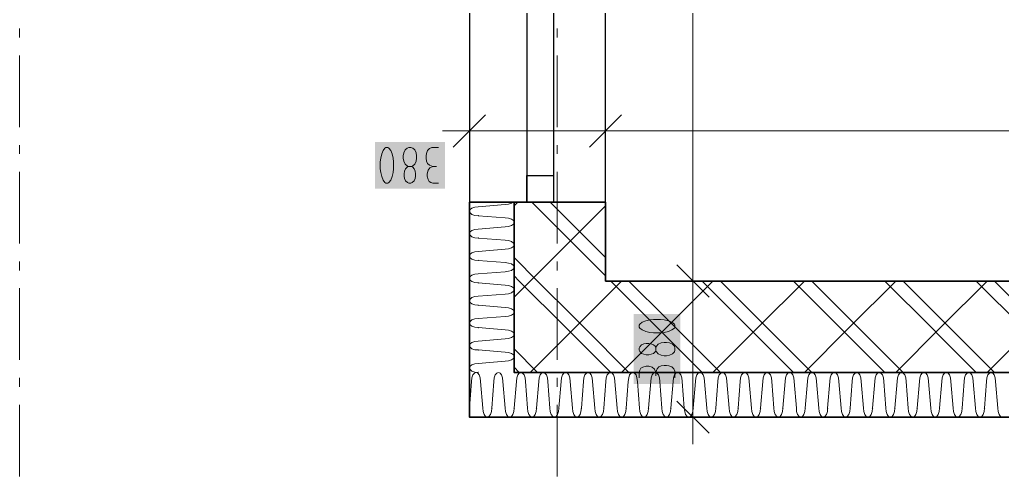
# Model space of a CAD drawing. Header units: millimetres. Extents: x 0 to 594, y 0 to 420.
# Drawn here: x 63.68 to 91.79, y 130.12 to 143.19 of the extents above; entities that cross this region are included whole.
import ezdxf

# ---------------------------------------------------------------- set-up
doc = ezdxf.new("R2010")
doc.units = ezdxf.units.MM
doc.header["$LTSCALE"] = 8
for name, color, linetype in [('PDF_Koty delkove', 7, 'Continuous'), ('PDF_Okna', 7, 'Continuous'), ('PDF_Osy hlavni', 7, 'Continuous'), ('PDF_Steny sendvic', 7, 'Continuous')]:
    doc.layers.add(name, color=color, linetype=linetype)

msp = doc.modelspace()

# ---------------------------------------------------------------- hatches: boundary and pattern name
at = {"layer": 'PDF_Steny sendvic', "transparency": 33554559}
msp.add_hatch(color=256, dxfattribs=at).paths.add_polyline_path([(76.543, 132.047), (76.543, 132.048), (76.543, 132.092), (76.543, 132.093), (76.567, 132.07)])

# ---------------------------------------------------------------- linework, layer by layer
at = {"layer": 'PDF_Koty delkove', "lineweight": 18}
for points in [[(82.938, 131.814), (82.938, 135.709), (82.938, 146.462), (82.938, 152.936), (82.938, 159.232)], [(76.543, 140.773), (76.543, 140.004), (76.543, 139.236)], [(80.438, 140.773), (80.438, 140.004), (80.438, 139.236)], [(77.004, 140.466), (76.081, 139.543)], [(80.899, 140.466), (79.976, 139.543)], [(76.543, 140.004), (75.774, 140.004)], [(107.334, 140.004), (95.405, 140.004), (80.438, 140.004), (76.543, 140.004)], [(73.994, 139.122), (73.994, 138.917), (74.008, 138.816), (74.035, 138.696), (74.076, 138.593), (74.13, 138.525), (74.158, 138.508), (74.212, 138.508), (74.24, 138.525), (74.294, 138.593), (74.335, 138.696), (74.363, 138.816), (74.377, 138.917), (74.377, 139.122), (74.363, 139.225), (74.335, 139.345), (74.294, 139.447), (74.24, 139.516), (74.212, 139.533)], [(74.212, 139.533), (74.158, 139.533), (74.13, 139.516), (74.076, 139.447), (74.035, 139.345), (74.008, 139.225), (73.994, 139.122)], [(74.924, 139.003), (74.979, 139.055), (75.02, 139.14), (75.034, 139.225), (75.034, 139.293), (75.02, 139.378), (74.979, 139.465), (74.924, 139.516), (74.869, 139.533), (74.815, 139.533), (74.76, 139.516), (74.705, 139.465), (74.665, 139.378), (74.651, 139.293)], [(75.663, 139.533), (75.472, 139.533), (75.404, 139.498), (75.349, 139.447), (75.322, 139.362), (75.308, 139.293), (75.308, 139.225), (75.322, 139.14), (75.349, 139.072), (75.404, 139.021), (75.499, 138.986)], [(74.651, 139.293), (74.651, 139.225), (74.665, 139.14), (74.705, 139.055), (74.76, 139.003), (74.787, 138.986), (74.897, 138.986), (74.924, 139.003)], [(74.897, 138.986), (74.924, 138.968), (74.965, 138.917), (74.993, 138.85), (75.006, 138.781), (75.006, 138.712), (74.993, 138.645), (74.965, 138.576), (74.91, 138.525), (74.869, 138.508), (74.815, 138.508), (74.774, 138.525), (74.719, 138.576), (74.692, 138.645), (74.678, 138.712), (74.678, 138.781), (74.692, 138.85), (74.719, 138.917), (74.76, 138.968), (74.787, 138.986)], [(75.663, 138.508), (75.499, 138.508), (75.444, 138.525), (75.39, 138.559), (75.362, 138.611), (75.335, 138.712), (75.335, 138.781), (75.362, 138.883), (75.417, 138.952), (75.499, 138.986), (75.608, 138.986)], [(83.399, 135.248), (82.476, 136.17)], [(83.706, 135.709), (82.938, 135.709), (82.169, 135.709)], [(81.878, 133.707), (81.86, 133.68), (81.809, 133.639), (81.741, 133.612), (81.673, 133.598), (81.604, 133.598), (81.536, 133.612), (81.468, 133.639), (81.416, 133.694), (81.4, 133.735), (81.4, 133.789), (81.416, 133.83), (81.468, 133.885), (81.536, 133.912), (81.604, 133.926), (81.673, 133.926), (81.741, 133.912), (81.809, 133.885), (81.86, 133.844), (81.878, 133.817)], [(81.4, 132.941), (81.4, 133.105), (81.416, 133.16), (81.451, 133.214), (81.503, 133.242), (81.604, 133.269), (81.673, 133.269), (81.775, 133.242), (81.844, 133.187), (81.878, 133.105)], [(82.425, 132.941), (82.425, 133.132), (82.39, 133.2), (82.339, 133.255), (82.254, 133.282), (82.185, 133.296), (82.117, 133.296), (82.031, 133.282), (81.964, 133.255), (81.913, 133.2), (81.878, 133.105), (81.878, 132.996)], [(83.399, 131.353), (82.476, 132.275)], [(83.706, 131.814), (82.938, 131.814), (82.169, 131.814)], [(82.938, 131.814), (82.938, 131.045)]]:
    msp.add_lwpolyline(points, dxfattribs=at)
for points in [[(82.014, 134.61), (81.809, 134.61), (81.708, 134.596), (81.588, 134.569), (81.485, 134.528), (81.416, 134.474), (81.4, 134.446), (81.4, 134.392), (81.416, 134.364), (81.485, 134.31), (81.588, 134.269), (81.708, 134.241), (81.809, 134.227), (82.014, 134.227), (82.117, 134.241), (82.236, 134.269), (82.339, 134.31), (82.408, 134.364), (82.425, 134.392), (82.425, 134.446), (82.408, 134.474), (82.339, 134.528), (82.236, 134.569), (82.117, 134.596)], [(82.185, 133.953), (82.117, 133.953), (82.031, 133.939), (81.946, 133.899), (81.895, 133.844), (81.878, 133.817), (81.878, 133.707), (81.895, 133.68), (81.946, 133.625), (82.031, 133.584), (82.117, 133.57), (82.185, 133.57), (82.27, 133.584), (82.356, 133.625), (82.408, 133.68), (82.425, 133.735), (82.425, 133.789), (82.408, 133.844), (82.356, 133.899), (82.27, 133.939)]]:
    msp.add_lwpolyline(points, close=True, dxfattribs=at)
at = {"layer": 'PDF_Koty delkove', "color": 7, "lineweight": 18, "true_color": 0xffffff, "transparency": 33554559}
for points in [[(75.845, 139.687), (73.84, 139.687), (75.845, 138.354), (73.84, 138.354)], [(82.579, 132.759), (82.579, 134.764), (81.246, 132.759), (81.246, 134.764)]]:
    msp.add_solid(points, dxfattribs=at)
at = {"layer": 'PDF_Okna', "lineweight": 25}
for points in [[(80.438, 137.964), (80.438, 148.214), (76.543, 148.214), (76.543, 137.964)], [(78.183, 148.214), (78.183, 137.964)], [(78.951, 148.214), (78.951, 137.964)]]:
    msp.add_lwpolyline(points, dxfattribs=at)
msp.add_lwpolyline([(78.183, 137.964), (78.183, 138.733), (78.951, 138.733), (78.951, 137.964)], close=True, dxfattribs=at)
at = {"layer": 'PDF_Osy hlavni', "lineweight": 18}
for points in [[(63.679, 142.676), (63.679, 142.933)], [(79.054, 142.933), (79.054, 142.676), (79.054, 142.933)], [(63.679, 140.114), (63.679, 142.164)], [(79.054, 140.114), (79.054, 142.164)], [(79.054, 140.114), (79.054, 142.164)], [(63.679, 139.345), (63.679, 139.601)], [(79.054, 139.601), (79.054, 139.345), (79.054, 139.601)], [(63.679, 136.783), (63.679, 138.833)], [(79.054, 136.783), (79.054, 138.833)], [(79.054, 136.783), (79.054, 138.833)], [(63.679, 136.014), (63.679, 136.27)], [(79.054, 136.27), (79.054, 136.014), (79.054, 136.27)], [(63.679, 133.451), (63.679, 135.501)], [(79.054, 135.501), (79.054, 133.451), (79.054, 135.501)], [(63.679, 132.683), (63.679, 132.939)], [(79.054, 132.683), (79.054, 132.939), (79.054, 132.683)], [(63.679, 130.12), (63.679, 132.17)], [(79.054, 130.12), (79.054, 132.17), (79.054, 130.12)]]:
    msp.add_lwpolyline(points, dxfattribs=at)
at = {"layer": 'PDF_Steny sendvic', "lineweight": 35}
for points in [[(76.543, 137.964), (76.543, 133.095)], [(76.543, 137.964), (77.824, 137.964)], [(109.215, 133.095), (106.459, 133.095), (77.824, 133.095), (77.824, 135.709), (77.824, 137.964), (78.183, 137.964), (78.951, 137.964), (80.438, 137.964)], [(77.824, 137.964), (77.824, 135.709)], [(80.438, 135.709), (80.438, 137.964)], [(77.824, 135.709), (77.824, 133.095), (106.459, 133.095)], [(107.334, 135.709), (80.438, 135.709)], [(76.543, 133.095), (76.543, 131.814), (108.786, 131.814)]]:
    msp.add_lwpolyline(points, dxfattribs=at)
at = {"layer": 'PDF_Steny sendvic', "lineweight": 9}
for points in [[(76.799, 137.836), (76.701, 137.826), (76.618, 137.798), (76.562, 137.757), (76.543, 137.708)], [(76.799, 137.836), (77.568, 137.899), (77.666, 137.909), (77.75, 137.937), (77.786, 137.964)], [(77.824, 137.861), (77.926, 137.964)], [(78.285, 135.709), (79.566, 136.99), (80.438, 137.861)], [(80.438, 135.857), (79.566, 136.729), (79.305, 136.99), (78.331, 137.964)], [(80.438, 136.38), (79.828, 136.99), (79.566, 137.251), (78.854, 137.964)], [(76.543, 137.708), (76.562, 137.659), (76.618, 137.617), (76.701, 137.589), (76.799, 137.579)], [(77.568, 137.516), (76.799, 137.579)], [(77.568, 137.516), (77.568, 137.516)], [(77.824, 137.401), (77.806, 137.437), (77.75, 137.478), (77.666, 137.506), (77.568, 137.516)], [(76.799, 137.195), (76.701, 137.185), (76.618, 137.158), (76.562, 137.116), (76.543, 137.067)], [(76.799, 137.195), (77.568, 137.258), (77.666, 137.268), (77.75, 137.296), (77.806, 137.338), (77.824, 137.374)], [(76.543, 137.067), (76.562, 137.018), (76.618, 136.976), (76.701, 136.949), (76.799, 136.939)], [(77.568, 136.875), (76.799, 136.939)], [(76.799, 136.554), (77.568, 136.618), (77.666, 136.628), (77.75, 136.656), (77.806, 136.697), (77.824, 136.733)], [(77.568, 136.875), (77.568, 136.875)], [(77.824, 136.76), (77.806, 136.796), (77.75, 136.838), (77.666, 136.866), (77.568, 136.875)], [(76.799, 136.554), (76.701, 136.545), (76.618, 136.517), (76.562, 136.475), (76.543, 136.426)], [(76.543, 136.426), (76.562, 136.377), (76.618, 136.336), (76.701, 136.308), (76.799, 136.298)], [(78.495, 135.709), (77.824, 136.38)], [(77.568, 136.235), (76.799, 136.298)], [(76.799, 135.914), (77.568, 135.977), (77.666, 135.987), (77.75, 136.015), (77.806, 136.057), (77.824, 136.093)], [(77.568, 136.235), (77.568, 136.235)], [(77.824, 136.119), (77.806, 136.155), (77.75, 136.197), (77.666, 136.225), (77.568, 136.235)], [(76.799, 135.914), (76.701, 135.904), (76.618, 135.876), (76.562, 135.835), (76.543, 135.786)], [(76.543, 135.786), (76.562, 135.737), (76.618, 135.695), (76.701, 135.667), (76.799, 135.658)], [(77.973, 135.709), (77.824, 135.857)], [(77.568, 135.594), (76.799, 135.658)], [(77.568, 135.594), (77.568, 135.594)], [(77.824, 135.479), (77.806, 135.515), (77.75, 135.556), (77.666, 135.584), (77.568, 135.594)], [(77.824, 135.248), (78.285, 135.709)], [(79.305, 134.376), (77.973, 135.709)], [(78.285, 133.095), (79.566, 134.376), (80.899, 135.709)], [(79.566, 134.638), (78.495, 135.709)], [(81.919, 134.376), (80.586, 135.709)], [(80.899, 133.095), (82.18, 134.376), (83.513, 135.709)], [(82.18, 134.638), (81.109, 135.709)], [(84.533, 134.376), (83.2, 135.709)], [(83.513, 133.095), (84.794, 134.376), (86.126, 135.709)], [(84.794, 134.638), (83.723, 135.709)], [(87.146, 134.376), (85.814, 135.709)], [(86.126, 133.095), (87.408, 134.376), (88.74, 135.709)], [(87.408, 134.638), (86.337, 135.709)], [(89.76, 134.376), (88.427, 135.709)], [(88.74, 133.095), (90.021, 134.376), (91.354, 135.709)], [(90.021, 134.638), (88.95, 135.709)], [(92.374, 134.376), (91.041, 135.709)], [(91.354, 133.095), (92.635, 134.376), (93.968, 135.709)], [(92.635, 134.638), (91.564, 135.709)], [(76.799, 135.273), (76.701, 135.263), (76.618, 135.236), (76.562, 135.194), (76.543, 135.145)], [(76.799, 135.273), (77.568, 135.337), (77.666, 135.346), (77.75, 135.374), (77.806, 135.416), (77.824, 135.452)], [(76.543, 135.145), (76.562, 135.096), (76.618, 135.054), (76.701, 135.027), (76.799, 135.017)], [(77.568, 134.954), (76.799, 135.017)], [(77.568, 134.954), (77.568, 134.954)], [(77.824, 134.838), (77.806, 134.874), (77.75, 134.916), (77.666, 134.944), (77.568, 134.954)], [(76.799, 134.633), (77.568, 134.696)], [(77.568, 134.696), (77.666, 134.706), (77.75, 134.734)], [(77.75, 134.734), (77.806, 134.775), (77.824, 134.811)], [(76.799, 134.633), (76.701, 134.623), (76.618, 134.595), (76.562, 134.553), (76.543, 134.504)], [(76.543, 134.504), (76.562, 134.455), (76.618, 134.414), (76.701, 134.386), (76.799, 134.376)], [(77.568, 134.313), (76.799, 134.376)], [(79.566, 134.115), (79.305, 134.376)], [(79.828, 134.376), (79.566, 134.638)], [(81.109, 133.095), (79.828, 134.376)], [(82.18, 134.115), (81.919, 134.376)], [(82.442, 134.376), (82.18, 134.638)], [(83.723, 133.095), (82.442, 134.376)], [(84.794, 134.115), (84.533, 134.376)], [(85.055, 134.376), (84.794, 134.638)], [(86.337, 133.095), (85.055, 134.376)], [(87.408, 134.115), (87.146, 134.376)], [(87.669, 134.376), (87.408, 134.638)], [(88.95, 133.095), (87.669, 134.376)], [(90.021, 134.115), (89.76, 134.376)], [(90.283, 134.376), (90.021, 134.638)], [(91.564, 133.095), (90.283, 134.376)], [(77.568, 134.313), (77.568, 134.313)], [(77.824, 134.198), (77.806, 134.233), (77.75, 134.275), (77.666, 134.303), (77.568, 134.313)], [(77.568, 134.055), (77.666, 134.065), (77.75, 134.093), (77.806, 134.135), (77.824, 134.171)], [(80.586, 133.095), (79.566, 134.115)], [(83.2, 133.095), (82.18, 134.115)], [(85.814, 133.095), (84.794, 134.115)], [(88.427, 133.095), (87.408, 134.115)], [(91.041, 133.095), (90.021, 134.115)], [(76.799, 133.992), (76.701, 133.982), (76.618, 133.954), (76.562, 133.913), (76.543, 133.864)], [(76.543, 133.864), (76.543, 133.864)], [(76.543, 133.864), (76.562, 133.815), (76.618, 133.773), (76.701, 133.745), (76.799, 133.736)], [(76.799, 133.992), (77.568, 134.055)], [(77.568, 133.672), (76.799, 133.736)], [(77.568, 133.672), (77.568, 133.672)], [(77.824, 133.557), (77.806, 133.593), (77.75, 133.635), (77.666, 133.663), (77.568, 133.672)], [(77.568, 133.415), (77.666, 133.425), (77.75, 133.452), (77.806, 133.494), (77.824, 133.53)], [(78.495, 133.095), (77.824, 133.766)], [(76.799, 133.351), (76.701, 133.342), (76.618, 133.314), (76.562, 133.272), (76.543, 133.223)], [(76.799, 133.351), (77.568, 133.415)], [(76.543, 133.223), (76.562, 133.174), (76.618, 133.133), (76.701, 133.105), (76.799, 133.095)], [(76.722, 133.095), (76.686, 133.077), (76.645, 133.021), (76.617, 132.937), (76.607, 132.839)], [(76.864, 132.839), (76.855, 132.937), (76.827, 133.021), (76.785, 133.077), (76.749, 133.095)], [(77.363, 133.095), (77.327, 133.077), (77.285, 133.021), (77.257, 132.937), (77.248, 132.839)], [(77.505, 132.839), (77.495, 132.937), (77.467, 133.021), (77.426, 133.077), (77.39, 133.095)], [(77.973, 133.095), (77.824, 133.244)], [(78.003, 133.095), (77.968, 133.077), (77.926, 133.021), (77.898, 132.937), (77.888, 132.839)], [(78.146, 132.839), (78.136, 132.937), (78.108, 133.021), (78.066, 133.077), (78.03, 133.095)], [(78.608, 133.077), (78.566, 133.021), (78.539, 132.937), (78.529, 132.839)], [(78.644, 133.095), (78.608, 133.077)], [(78.786, 132.839), (78.776, 132.937), (78.749, 133.021), (78.707, 133.077), (78.671, 133.095)], [(79.285, 133.095), (79.249, 133.077), (79.207, 133.021), (79.179, 132.937), (79.169, 132.839)], [(79.427, 132.839), (79.417, 132.937), (79.389, 133.021), (79.347, 133.077), (79.312, 133.095)], [(79.925, 133.095), (79.89, 133.077), (79.848, 133.021), (79.82, 132.937), (79.81, 132.839)], [(80.068, 132.839), (80.058, 132.937), (80.03, 133.021), (79.988, 133.077), (79.952, 133.095)], [(80.566, 133.095), (80.53, 133.077), (80.488, 133.021), (80.46, 132.937), (80.451, 132.839)], [(80.708, 132.839), (80.698, 132.937), (80.67, 133.021), (80.629, 133.077), (80.593, 133.095)], [(81.207, 133.095), (81.171, 133.077), (81.129, 133.021), (81.101, 132.937), (81.091, 132.839)], [(81.311, 133.021), (81.269, 133.077), (81.233, 133.095)], [(81.349, 132.839), (81.339, 132.937), (81.311, 133.021)], [(81.847, 133.095), (81.811, 133.077), (81.77, 133.021), (81.742, 132.937), (81.732, 132.839)], [(81.989, 132.839), (81.98, 132.937), (81.952, 133.021), (81.91, 133.077), (81.874, 133.095)], [(82.488, 133.095), (82.452, 133.077), (82.41, 133.021), (82.382, 132.937), (82.372, 132.839)], [(82.63, 132.839), (82.62, 132.937), (82.592, 133.021), (82.551, 133.077), (82.515, 133.095)], [(83.128, 133.095), (83.093, 133.077), (83.051, 133.021), (83.023, 132.937), (83.013, 132.839)], [(83.271, 132.839), (83.261, 132.937), (83.233, 133.021), (83.191, 133.077), (83.155, 133.095)], [(83.769, 133.095), (83.733, 133.077), (83.691, 133.021), (83.664, 132.937), (83.654, 132.839)], [(83.911, 132.839), (83.901, 132.937), (83.874, 133.021), (83.832, 133.077), (83.796, 133.095)], [(84.41, 133.095), (84.374, 133.077), (84.332, 133.021), (84.304, 132.937), (84.294, 132.839)], [(84.552, 132.839), (84.542, 132.937), (84.514, 133.021), (84.472, 133.077), (84.437, 133.095)], [(85.05, 133.095), (85.014, 133.077), (84.973, 133.021), (84.945, 132.937), (84.935, 132.839)], [(85.192, 132.839), (85.183, 132.937), (85.155, 133.021), (85.113, 133.077), (85.077, 133.095)], [(85.691, 133.095), (85.655, 133.077), (85.613, 133.021), (85.585, 132.937), (85.576, 132.839)], [(85.833, 132.839), (85.823, 132.937), (85.795, 133.021), (85.754, 133.077), (85.718, 133.095)], [(86.332, 133.095), (86.296, 133.077), (86.254, 133.021), (86.226, 132.937), (86.216, 132.839)], [(86.474, 132.839), (86.464, 132.937), (86.436, 133.021), (86.394, 133.077), (86.358, 133.095)], [(86.972, 133.095), (86.936, 133.077), (86.895, 133.021), (86.867, 132.937)], [(87.114, 132.839), (87.105, 132.937), (87.077, 133.021), (87.035, 133.077), (86.999, 133.095)], [(87.613, 133.095), (87.577, 133.077), (87.535, 133.021), (87.507, 132.937), (87.497, 132.839)], [(87.755, 132.839), (87.745, 132.937), (87.717, 133.021), (87.675, 133.077), (87.64, 133.095)], [(88.253, 133.095), (88.218, 133.077), (88.176, 133.021), (88.148, 132.937), (88.138, 132.839)], [(88.396, 132.839), (88.386, 132.937), (88.358, 133.021), (88.316, 133.077), (88.28, 133.095)], [(88.894, 133.095), (88.858, 133.077), (88.816, 133.021), (88.788, 132.937), (88.779, 132.839)], [(89.036, 132.839), (89.026, 132.937), (88.998, 133.021), (88.957, 133.077), (88.921, 133.095)], [(89.535, 133.095), (89.499, 133.077), (89.457, 133.021), (89.429, 132.937), (89.419, 132.839)], [(89.677, 132.839), (89.667, 132.937), (89.639, 133.021), (89.597, 133.077), (89.562, 133.095)], [(90.175, 133.095), (90.139, 133.077), (90.098, 133.021), (90.07, 132.937), (90.06, 132.839)], [(90.317, 132.839), (90.308, 132.937), (90.28, 133.021), (90.238, 133.077), (90.202, 133.095)], [(90.816, 133.095), (90.78, 133.077), (90.738, 133.021), (90.71, 132.937), (90.701, 132.839)], [(90.958, 132.839), (90.948, 132.937), (90.92, 133.021), (90.879, 133.077), (90.843, 133.095)], [(91.456, 133.095), (91.421, 133.077), (91.379, 133.021), (91.351, 132.937), (91.341, 132.839)], [(91.599, 132.839), (91.589, 132.937), (91.561, 133.021), (91.519, 133.077), (91.483, 133.095)], [(76.607, 132.839), (76.543, 132.07)], [(76.607, 132.839), (76.607, 132.839)], [(76.928, 132.07), (76.864, 132.839)], [(77.248, 132.839), (77.184, 132.07)], [(77.248, 132.839), (77.248, 132.839)], [(77.568, 132.07), (77.505, 132.839)], [(77.888, 132.839), (77.825, 132.07)], [(77.888, 132.839), (77.888, 132.839)], [(78.209, 132.07), (78.146, 132.839)], [(78.529, 132.839), (78.465, 132.07)], [(78.529, 132.839), (78.529, 132.839)], [(78.85, 132.07), (78.786, 132.839)], [(79.169, 132.839), (79.106, 132.07)], [(79.169, 132.839), (79.169, 132.839)], [(79.49, 132.07), (79.427, 132.839)], [(79.81, 132.839), (79.747, 132.07)], [(79.81, 132.839), (79.81, 132.839)], [(80.131, 132.07), (80.068, 132.839)], [(80.451, 132.839), (80.387, 132.07)], [(80.451, 132.839), (80.451, 132.839)], [(80.772, 132.07), (80.708, 132.839)], [(81.091, 132.839), (81.028, 132.07)], [(81.091, 132.839), (81.091, 132.839)], [(81.412, 132.07), (81.349, 132.839)], [(81.732, 132.839), (81.668, 132.07)], [(81.732, 132.839), (81.732, 132.839)], [(82.053, 132.07), (81.989, 132.839)], [(82.372, 132.839), (82.309, 132.07)], [(82.372, 132.839), (82.372, 132.839)], [(82.693, 132.07), (82.63, 132.839)], [(83.013, 132.839), (82.95, 132.07)], [(83.013, 132.839), (83.013, 132.839)], [(83.334, 132.07), (83.271, 132.839)], [(83.654, 132.839), (83.59, 132.07)], [(83.654, 132.839), (83.654, 132.839)], [(83.975, 132.07), (83.911, 132.839)], [(84.294, 132.839), (84.231, 132.07)], [(84.294, 132.839), (84.294, 132.839)], [(84.615, 132.07), (84.552, 132.839)], [(84.935, 132.839), (84.872, 132.07)], [(84.935, 132.839), (84.935, 132.839)], [(85.256, 132.07), (85.192, 132.839)], [(85.576, 132.839), (85.512, 132.07)], [(85.576, 132.839), (85.576, 132.839)], [(85.897, 132.07), (85.833, 132.839)], [(86.216, 132.839), (86.153, 132.07)], [(86.216, 132.839), (86.216, 132.839)], [(86.537, 132.07), (86.474, 132.839)], [(86.857, 132.839), (86.793, 132.07)], [(86.867, 132.937), (86.857, 132.839)], [(86.857, 132.839), (86.857, 132.839)], [(87.178, 132.07), (87.114, 132.839)], [(87.497, 132.839), (87.434, 132.07)], [(87.497, 132.839), (87.497, 132.839)], [(87.818, 132.07), (87.755, 132.839)], [(88.138, 132.839), (88.075, 132.07)], [(88.138, 132.839), (88.138, 132.839)], [(88.459, 132.07), (88.396, 132.839)], [(88.779, 132.839), (88.715, 132.07)], [(88.779, 132.839), (88.779, 132.839)], [(89.1, 132.07), (89.036, 132.839)], [(89.419, 132.839), (89.356, 132.07)], [(89.419, 132.839), (89.419, 132.839)], [(89.74, 132.07), (89.677, 132.839)], [(90.06, 132.839), (89.996, 132.07)], [(90.06, 132.839), (90.06, 132.839)], [(90.381, 132.07), (90.317, 132.839)], [(90.701, 132.839), (90.637, 132.07)], [(90.701, 132.839), (90.701, 132.839)], [(91.022, 132.07), (90.958, 132.839)], [(91.341, 132.839), (91.278, 132.07)], [(91.341, 132.839), (91.341, 132.839)], [(91.662, 132.07), (91.599, 132.839)], [(76.543, 132.062), (76.543, 132.07)], [(76.928, 132.07), (76.938, 131.972), (76.965, 131.889), (77.007, 131.833), (77.056, 131.814)], [(77.056, 131.814), (77.105, 131.833), (77.147, 131.889), (77.174, 131.972), (77.184, 132.07)], [(77.568, 132.07), (77.578, 131.972), (77.606, 131.889), (77.648, 131.833), (77.697, 131.814), (77.746, 131.833), (77.787, 131.889), (77.815, 131.972), (77.825, 132.07)], [(78.209, 132.07), (78.219, 131.972), (78.247, 131.889), (78.288, 131.833), (78.337, 131.814)], [(78.337, 131.814), (78.386, 131.833), (78.428, 131.889), (78.456, 131.972), (78.465, 132.07)], [(78.85, 132.07), (78.859, 131.972), (78.887, 131.889), (78.929, 131.833), (78.978, 131.814)], [(78.978, 131.814), (79.027, 131.833), (79.068, 131.889), (79.096, 131.972), (79.106, 132.07)], [(79.49, 132.07), (79.5, 131.972), (79.528, 131.889), (79.569, 131.833), (79.618, 131.814)], [(79.618, 131.814), (79.667, 131.833), (79.709, 131.889), (79.737, 131.972), (79.747, 132.07)], [(80.131, 132.07), (80.141, 131.972), (80.168, 131.889), (80.21, 131.833), (80.259, 131.814), (80.308, 131.833), (80.35, 131.889), (80.377, 131.972), (80.387, 132.07)], [(80.772, 132.07), (80.781, 131.972), (80.809, 131.889), (80.851, 131.833), (80.9, 131.814), (80.949, 131.833), (80.99, 131.889), (81.018, 131.972), (81.028, 132.07)], [(81.412, 132.07), (81.422, 131.972), (81.45, 131.889), (81.491, 131.833), (81.54, 131.814), (81.589, 131.833), (81.631, 131.889), (81.659, 131.972), (81.668, 132.07)], [(82.053, 132.07), (82.063, 131.972), (82.09, 131.889), (82.132, 131.833), (82.181, 131.814)], [(82.181, 131.814), (82.23, 131.833), (82.272, 131.889), (82.299, 131.972), (82.309, 132.07)], [(82.693, 132.07), (82.703, 131.972), (82.731, 131.889), (82.773, 131.833), (82.822, 131.814), (82.871, 131.833), (82.912, 131.889), (82.94, 131.972), (82.95, 132.07)], [(83.334, 132.07), (83.344, 131.972), (83.372, 131.889), (83.413, 131.833), (83.462, 131.814)], [(83.462, 131.814), (83.511, 131.833), (83.553, 131.889), (83.581, 131.972), (83.59, 132.07)], [(83.975, 132.07), (83.984, 131.972), (84.012, 131.889), (84.054, 131.833), (84.103, 131.814), (84.152, 131.833), (84.193, 131.889), (84.221, 131.972), (84.231, 132.07)], [(84.615, 132.07), (84.625, 131.972), (84.653, 131.889), (84.694, 131.833), (84.743, 131.814)], [(84.743, 131.814), (84.792, 131.833), (84.834, 131.889), (84.862, 131.972), (84.872, 132.07)], [(85.256, 132.07), (85.266, 131.972), (85.293, 131.889), (85.335, 131.833), (85.384, 131.814)], [(85.384, 131.814), (85.433, 131.833), (85.475, 131.889), (85.502, 131.972), (85.512, 132.07)], [(85.897, 132.07), (85.906, 131.972), (85.934, 131.889), (85.976, 131.833), (86.025, 131.814)], [(86.025, 131.814), (86.074, 131.833), (86.115, 131.889), (86.143, 131.972), (86.153, 132.07)], [(86.537, 132.07), (86.547, 131.972), (86.575, 131.889), (86.616, 131.833), (86.665, 131.814)], [(86.665, 131.814), (86.714, 131.833), (86.756, 131.889), (86.784, 131.972), (86.793, 132.07)], [(87.178, 132.07), (87.188, 131.972), (87.215, 131.889), (87.257, 131.833), (87.306, 131.814)], [(87.306, 131.814), (87.355, 131.833), (87.396, 131.889), (87.424, 131.972), (87.434, 132.07)], [(87.818, 132.07), (87.828, 131.972), (87.856, 131.889), (87.898, 131.833), (87.947, 131.814)], [(87.947, 131.814), (87.996, 131.833), (88.037, 131.889), (88.065, 131.972), (88.075, 132.07)], [(88.459, 132.07), (88.469, 131.972), (88.497, 131.889), (88.538, 131.833), (88.587, 131.814)], [(88.587, 131.814), (88.636, 131.833), (88.678, 131.889), (88.705, 131.972), (88.715, 132.07)], [(89.1, 132.07), (89.109, 131.972), (89.137, 131.889), (89.179, 131.833), (89.228, 131.814)], [(89.228, 131.814), (89.277, 131.833), (89.318, 131.889), (89.346, 131.972), (89.356, 132.07)], [(89.74, 132.07), (89.75, 131.972), (89.778, 131.889), (89.819, 131.833), (89.868, 131.814)], [(89.868, 131.814), (89.917, 131.833), (89.959, 131.889), (89.987, 131.972), (89.996, 132.07)], [(90.381, 132.07), (90.391, 131.972), (90.418, 131.889), (90.46, 131.833), (90.509, 131.814)], [(90.509, 131.814), (90.558, 131.833), (90.6, 131.889), (90.627, 131.972), (90.637, 132.07)], [(91.022, 132.07), (91.031, 131.972), (91.059, 131.889), (91.101, 131.833), (91.15, 131.814)], [(91.15, 131.814), (91.199, 131.833), (91.24, 131.889), (91.268, 131.972), (91.278, 132.07)], [(91.662, 132.07), (91.672, 131.972), (91.7, 131.889), (91.741, 131.833), (91.79, 131.814)], [(80.259, 131.814), (80.259, 131.814)], [(86.665, 131.814), (86.665, 131.814)]]:
    msp.add_lwpolyline(points, dxfattribs=at)
at = {"layer": 'PDF_Steny sendvic', "lineweight": 9, "transparency": 33554559}
for points in [[(76.799, 137.556), (76.776, 137.579), (76.822, 137.579), (76.799, 137.602)], [(76.799, 136.916), (76.776, 136.939), (76.822, 136.939), (76.799, 136.962)], [(79.566, 136.967), (79.543, 136.99), (79.589, 136.99), (79.566, 137.013)], [(76.799, 136.275), (76.776, 136.298), (76.822, 136.298), (76.799, 136.321)], [(76.799, 135.635), (76.776, 135.658), (76.822, 135.658), (76.799, 135.681)], [(76.799, 134.994), (76.776, 135.017), (76.822, 135.017), (76.799, 135.04)], [(76.799, 134.353), (76.776, 134.376), (76.822, 134.376), (76.799, 134.399)], [(79.566, 134.353), (79.543, 134.376), (79.589, 134.376), (79.566, 134.399)], [(82.18, 134.353), (82.157, 134.376), (82.203, 134.376), (82.18, 134.399)], [(84.794, 134.353), (84.771, 134.376), (84.817, 134.376), (84.794, 134.399)], [(87.408, 134.353), (87.385, 134.376), (87.431, 134.376), (87.408, 134.399)], [(90.021, 134.353), (89.998, 134.376), (90.044, 134.376), (90.021, 134.399)], [(76.799, 133.713), (76.776, 133.736), (76.822, 133.736), (76.799, 133.759)], [(76.776, 133.095), (76.799, 133.118), (76.822, 133.095)], [(77.184, 132.047), (77.161, 132.07), (77.207, 132.07), (77.184, 132.093)], [(77.825, 132.047), (77.802, 132.07), (77.848, 132.07), (77.825, 132.093)], [(78.465, 132.047), (78.442, 132.07), (78.488, 132.07), (78.465, 132.093)], [(79.106, 132.047), (79.083, 132.07), (79.129, 132.07), (79.106, 132.093)], [(79.747, 132.047), (79.724, 132.07), (79.77, 132.07), (79.747, 132.093)], [(80.387, 132.047), (80.364, 132.07), (80.41, 132.07), (80.387, 132.093)], [(81.028, 132.047), (81.005, 132.07), (81.051, 132.07), (81.028, 132.093)], [(81.668, 132.047), (81.645, 132.07), (81.692, 132.07), (81.668, 132.093)], [(82.309, 132.047), (82.286, 132.07), (82.332, 132.07), (82.309, 132.093)], [(82.95, 132.047), (82.927, 132.07), (82.973, 132.07), (82.95, 132.093)], [(83.59, 132.047), (83.567, 132.07), (83.613, 132.07), (83.59, 132.093)], [(84.231, 132.047), (84.208, 132.07), (84.254, 132.07), (84.231, 132.093)], [(84.872, 132.047), (84.849, 132.07), (84.895, 132.07), (84.872, 132.093)], [(85.512, 132.047), (85.489, 132.07), (85.535, 132.07), (85.512, 132.093)], [(86.153, 132.047), (86.13, 132.07), (86.176, 132.07), (86.153, 132.093)], [(86.793, 132.047), (86.77, 132.07), (86.816, 132.07), (86.793, 132.093)], [(87.434, 132.047), (87.411, 132.07), (87.457, 132.07), (87.434, 132.093)], [(88.075, 132.047), (88.052, 132.07), (88.098, 132.07), (88.075, 132.093)], [(88.715, 132.047), (88.692, 132.07), (88.738, 132.07), (88.715, 132.093)], [(89.356, 132.047), (89.333, 132.07), (89.379, 132.07), (89.356, 132.093)], [(89.996, 132.047), (89.973, 132.07), (90.02, 132.07), (89.996, 132.093)], [(90.637, 132.047), (90.614, 132.07), (90.66, 132.07), (90.637, 132.093)], [(91.278, 132.047), (91.255, 132.07), (91.301, 132.07), (91.278, 132.093)]]:
    msp.add_solid(points, dxfattribs=at)

doc.saveas('drawing.dxf')
